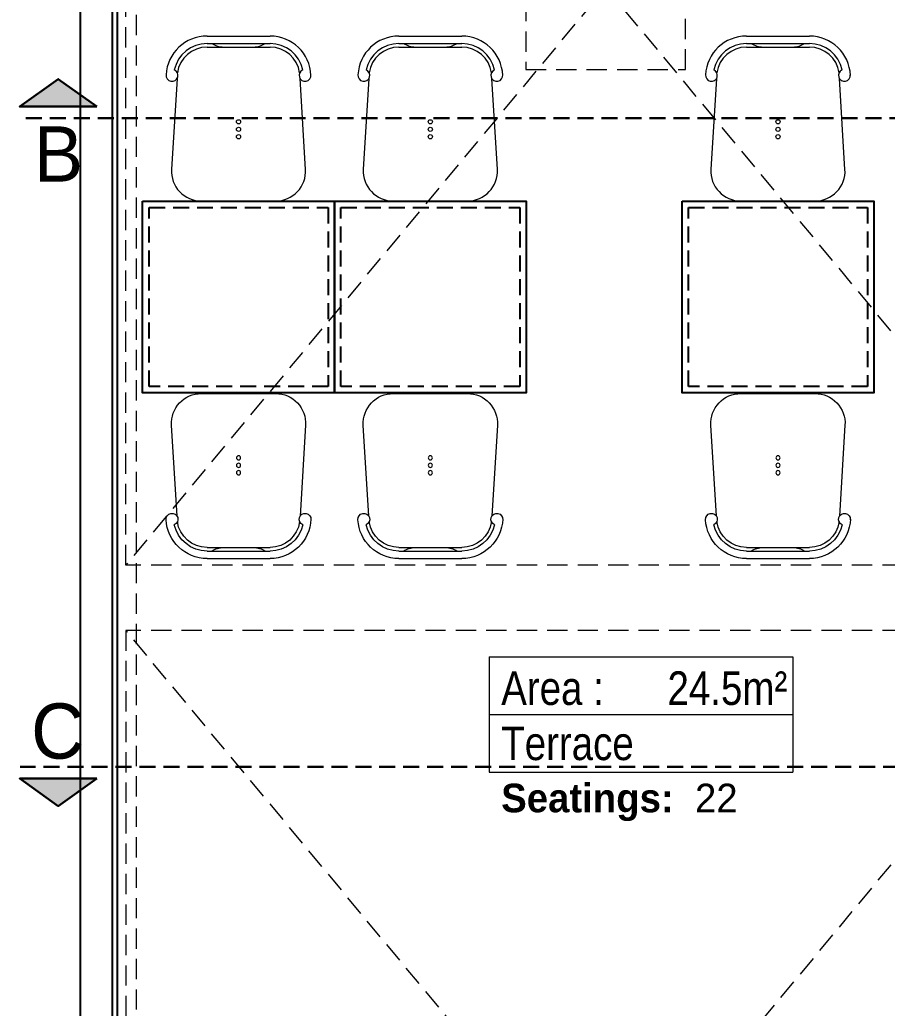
# Model space of a CAD drawing. Header units: millimetres. Extents: x 106699 to 122058, y 158555 to 162844.
# Drawn here: x 115486.1 to 115757.3, y 160008.4 to 160317.5 of the extents above; entities that cross this region are included whole.
import ezdxf
from ezdxf.enums import TextEntityAlignment as Align

# ---------------------------------------------------------------- set-up
doc = ezdxf.new("R2010")
doc.units = ezdxf.units.MM
for name, pattern in [('1+1 TİP C$0$1+1 TİP C$0$A BLOK 2+1 TİP A$0$A BLOK 2+1 TİP A$0$A Blok TİP-6 (2+1)$0$HIDDEN', [9.525, 6.35, -3.175]), ('300_Z4_FCD_F03$0$GESTRICHELT', [0.75, 0.5, -0.25]), ('HIDDEN', [0.375, 0.25, -0.125])]:
    doc.linetypes.add(name, pattern=pattern)
for name, color, linetype, lineweight in [('300_Z4_STR_F03$0$AUDIT_D_220920114151-103', 251, 'Continuous', 5), ('no3_kutu profil gorunus', 8, 'Continuous', 0), ('no3_sandalye', 240, 'Continuous', 18), ('oda poz', 51, 'Continuous', 13)]:
    doc.layers.add(name, color=color, linetype=linetype, lineweight=lineweight)
doc.layers.add('area', color=200, linetype='Continuous', plot=False)
doc.layers.add('S2000-002 Çizgi', color=7, linetype='Continuous')
doc.styles.add('ARTUR', font='l_10646.ttf')
doc.styles.add('EC', font='ARIALN.TTF')
doc.styles.get("Standard").update_dxf_attribs({"font": 'arial.ttf'})
doc.styles.add('TAKSİM', font='GOTHIC.TTF', dxfattribs={"height": 20})

# ---------------------------------------------------------------- blocks, each defined once
blk = doc.blocks.new('gri tolix')
at = {"layer": 'no3_sandalye', "color": 35}
for p, q in [((32456.96, 11388.09), (32476.65, 11388.09)), ((32456.96, 11385.75), (32476.65, 11385.75)), ((32456.96, 11384.63), (32476.65, 11384.63)), ((32447.57, 11374.79), (32445.84, 11346.35)), ((32487.76, 11346.35), (32486.03, 11374.79)), ((32455.17, 11336.49), (32478.43, 11336.49))]:
    blk.add_line(p, q, dxfattribs=at)
for centre in [(32466.8, 11361.26), (32466.8, 11358.92), (32466.8, 11356.59)]:
    blk.add_circle(centre, 0.654, dxfattribs=at)
for centre, radius, start, end in [((32456.96, 11375.28), 12.81, 90, 176.9521), ((32476.65, 11375.28), 12.81, 2.2784, 90), ((32456.96, 11375.28), 10.47, 90, 167.7747), ((32456.96, 11375.28), 9.35, 90, 172.1616), ((32462.33, 11391.88), 7.25, 237.668, 268.4154), ((32471.28, 11391.88), 7.25, 271.5846, 302.332), ((32476.65, 11375.28), 10.47, 12.2253, 90), ((32476.65, 11375.28), 9.35, 7.8384, 90), ((32446.01, 11375.79), 1.85, 174.6737, 67.3294), ((32487.59, 11375.79), 1.85, 112.6706, 5.3263), ((32455.17, 11345.84), 9.35, 176.8779, 270), ((32478.43, 11345.84), 9.35, 270, 3.1221)]:
    blk.add_arc(centre, radius, start, end, dxfattribs=at)
blk = doc.blocks.new('A$Cdd1ad079')
at = {"layer": 'no3_kutu profil gorunus', "linetype": '1+1 TİP C$0$1+1 TİP C$0$A BLOK 2+1 TİP A$0$A BLOK 2+1 TİP A$0$A Blok TİP-6 (2+1)$0$HIDDEN'}
for p, q in [((183.54, 153.54, -1.11), (360, 300, -1.11)), ((360, 0, -1.11), (183.54, 146.46, -1.11))]:
    blk.add_line(p, q, dxfattribs=at)
at = {"layer": 'no3_kutu profil gorunus', "linetype": '1+1 TİP C$0$1+1 TİP C$0$A BLOK 2+1 TİP A$0$A BLOK 2+1 TİP A$0$A Blok TİP-6 (2+1)$0$HIDDEN', "elevation": -1.11}
blk.add_lwpolyline([(360, 0), (360, 300), (0, 300), (0, 0)], close=True, dxfattribs=at)
at = {"layer": 'no3_kutu profil gorunus', "linetype": '1+1 TİP C$0$1+1 TİP C$0$A BLOK 2+1 TİP A$0$A BLOK 2+1 TİP A$0$A Blok TİP-6 (2+1)$0$HIDDEN', "extrusion": (0, 0, -1), "elevation": 1.11}
blk.add_lwpolyline([(-155, 125), (-155, 175), (-205, 175), (-205, 125)], close=True, dxfattribs=at)
blk = doc.blocks.new('*U24')
for p, q in [((-300, 0), (16.3, 0)), ((-300, 0), (-300, -120)), ((16.3, 0), (16.3, -120)), ((-300, -60), (16.3, -60)), ((-300, -120), (16.3, -120))]:
    blk.add_line(p, q)
at = {"style": 'EC'}
blk.add_text('m² ', height=35, dxfattribs=at).set_placement((-36.2, -50))
at = {"linetype": 'ByBlock', "insert": (25, -275), "char_height": 50, "attachment_point": 7, "style": 'ARTUR'}
blk.add_mtext('\\A1;', dxfattribs=at)
at = {"style": 'EC'}
for tag, p in [('ROOMNO', (-287.5, -50)), ('ROOMNAME', (-287.5, -107.5))]:
    blk.add_attdef(tag, p, '', height=35, dxfattribs=at)
blk.add_attdef('BRUT', text='', height=35, dxfattribs=at).set_placement((-36.2, -50), align=Align.RIGHT)

msp = doc.modelspace()

# ---------------------------------------------------------------- hatches: boundary and pattern name
at = {"layer": '300_Z4_STR_F03$0$AUDIT_D_220920114151-103', "linetype": 'HIDDEN', "lineweight": 30, "ltscale": 10, "true_color": 0xae1ea2}
h = msp.add_hatch(color=214, dxfattribs=at)
h.dxf.hatch_style = 1
h.paths.add_polyline_path([(115510.15, 160290.37), (115486.09, 160290.37), (115498.12, 160298.97)])
h = msp.add_hatch(color=214, dxfattribs=at)
h.dxf.hatch_style = 1
h.paths.add_polyline_path([(115510.15, 160080.19), (115486.09, 160080.19), (115498.12, 160071.6)])

# ---------------------------------------------------------------- linework, layer by layer
for points in [[(115505, 159211.93), (118385, 159211.93), (118385, 161281.93), (115505, 161281.93)], [(115515, 159221.93), (118375, 159221.93), (118375, 161271.93), (115515, 161271.93)]]:
    msp.add_lwpolyline(points, close=True)
at = {"color": 4}
for points in [[(115524.49, 160260.84), (115584.45, 160260.84), (115584.45, 160200.84), (115524.49, 160200.84)], [(115584.45, 160260.84), (115644.41, 160260.84), (115644.41, 160200.84), (115584.45, 160200.84)], [(115693.12, 160260.84), (115753.09, 160260.84), (115753.09, 160200.84), (115693.12, 160200.84)]]:
    msp.add_lwpolyline(points, close=True, dxfattribs=at)
at = {"layer": '300_Z4_STR_F03$0$AUDIT_D_220920114151-103', "color": 214, "linetype": 'HIDDEN', "lineweight": 30, "ltscale": 20, "true_color": 0xae1ea2}
for p, q in [((117202.96, 160286.74), (115486.18, 160286.74)), ((117605.99, 160083.83), (115486.18, 160083.83))]:
    msp.add_line(p, q, dxfattribs=at)
at = {"layer": '300_Z4_STR_F03$0$AUDIT_D_220920114151-103', "color": 214, "lineweight": 30, "ltscale": 10, "true_color": 0xae1ea2}
for points in [[(115510.15, 160290.37), (115486.09, 160290.37), (115498.12, 160298.97), (115510.15, 160290.37)], [(115510.15, 160080.19), (115486.09, 160080.19), (115498.12, 160071.6), (115510.15, 160080.19)]]:
    msp.add_lwpolyline(points, dxfattribs=at)
at = {"layer": 'area'}
msp.add_lwpolyline([(115820.86, 159763.78), (115516.59, 159763.78), (115516.59, 160515.26), (115667.35, 160515.26), (115667.35, 160509.26), (115820.86, 160509.26), (115820.86, 160389.08), (115852.36, 160389.08), (115850.86, 159830.33), (115820.86, 159830.33), (115820.86, 159763.78)], dxfattribs=at)
at = {"layer": 'no3_kutu profil gorunus'}
msp.add_lwpolyline([(115820.86, 159763.78), (115516.59, 159763.78), (115516.59, 160515.26), (115667.35, 160515.26)], dxfattribs=at)
at = {"layer": 'no3_kutu profil gorunus', "linetype": '1+1 TİP C$0$1+1 TİP C$0$A BLOK 2+1 TİP A$0$A BLOK 2+1 TİP A$0$A Blok TİP-6 (2+1)$0$HIDDEN'}
msp.add_lwpolyline([(115820.86, 159769.78), (115522.59, 159769.78), (115522.59, 160509.26), (115667.35, 160509.26)], dxfattribs=at)
at = {"layer": 'S2000-002 Çizgi', "color": 8, "linetype": '300_Z4_FCD_F03$0$GESTRICHELT', "ltscale": 10, "true_color": 0x7a7a7a}
for points in [[(115526.49, 160258.84), (115582.45, 160258.84), (115582.45, 160202.84), (115526.49, 160202.84)], [(115586.45, 160258.84), (115642.41, 160258.84), (115642.41, 160202.84), (115586.45, 160202.84)], [(115695.12, 160258.84), (115751.09, 160258.84), (115751.09, 160202.84), (115695.12, 160202.84)]]:
    msp.add_lwpolyline(points, close=True, dxfattribs=at)

# ---------------------------------------------------------------- block references
at = {"xscale": -1}
for name, p, rotation in [('A$Cdd1ad079', (115819.25, 160506.98), 90), ('gri tolix', (83087.67, 171537.1), 180), ('gri tolix', (83147.63, 171537.1), 180), ('gri tolix', (83256.3, 171537.1), 180)]:
    msp.add_blockref(name, p, dxfattribs=dict(at, rotation=rotation))
for p in [(83087.67, 148924.35), (83147.63, 148924.35), (83256.3, 148924.35)]:
    msp.add_blockref('gri tolix', p)
at = {"rotation": 90}
msp.add_blockref('A$Cdd1ad079', (115819.25, 159766.54), dxfattribs=at)
at = {"layer": 'oda poz', "xscale": 0.3000000000000001, "yscale": 0.3000000000000001, "zscale": 0.3000000000000001}
msp.add_blockref('*U24', (115722.85, 160118.22), dxfattribs=at).add_auto_attribs({'ROOMNO': 'Area :', 'ROOMNAME': 'Terrace', 'BRUT': '24.5'})

# ---------------------------------------------------------------- texts
at = {"color": 8, "true_color": 0x757575, "insert": (115710.5, 160078.59), "char_height": 8.96, "attachment_point": 3}
msp.add_mtext_dynamic_manual_height_columns('{\\fManrope SemiBold|b0|i0|c162|p2;Seatings:\\fManrope Light|b0|i0|c162|p2;  22}', width=120.2992, gutter_width=63.71, heights=[9.15], dxfattribs=at)
at = {"layer": '300_Z4_STR_F03$0$AUDIT_D_220920114151-103', "color": 214, "lineweight": 30, "ltscale": 10, "true_color": 0xae1ea2, "style": 'TAKSİM'}
for s, p in [('B', (115498.18, 160266.91, -0.03)), ('C', (115497.96, 160086.42, -0.03))]:
    msp.add_text(s, height=17.28, dxfattribs=at).set_placement(p, align=Align.CENTER)

doc.saveas('drawing.dxf')
